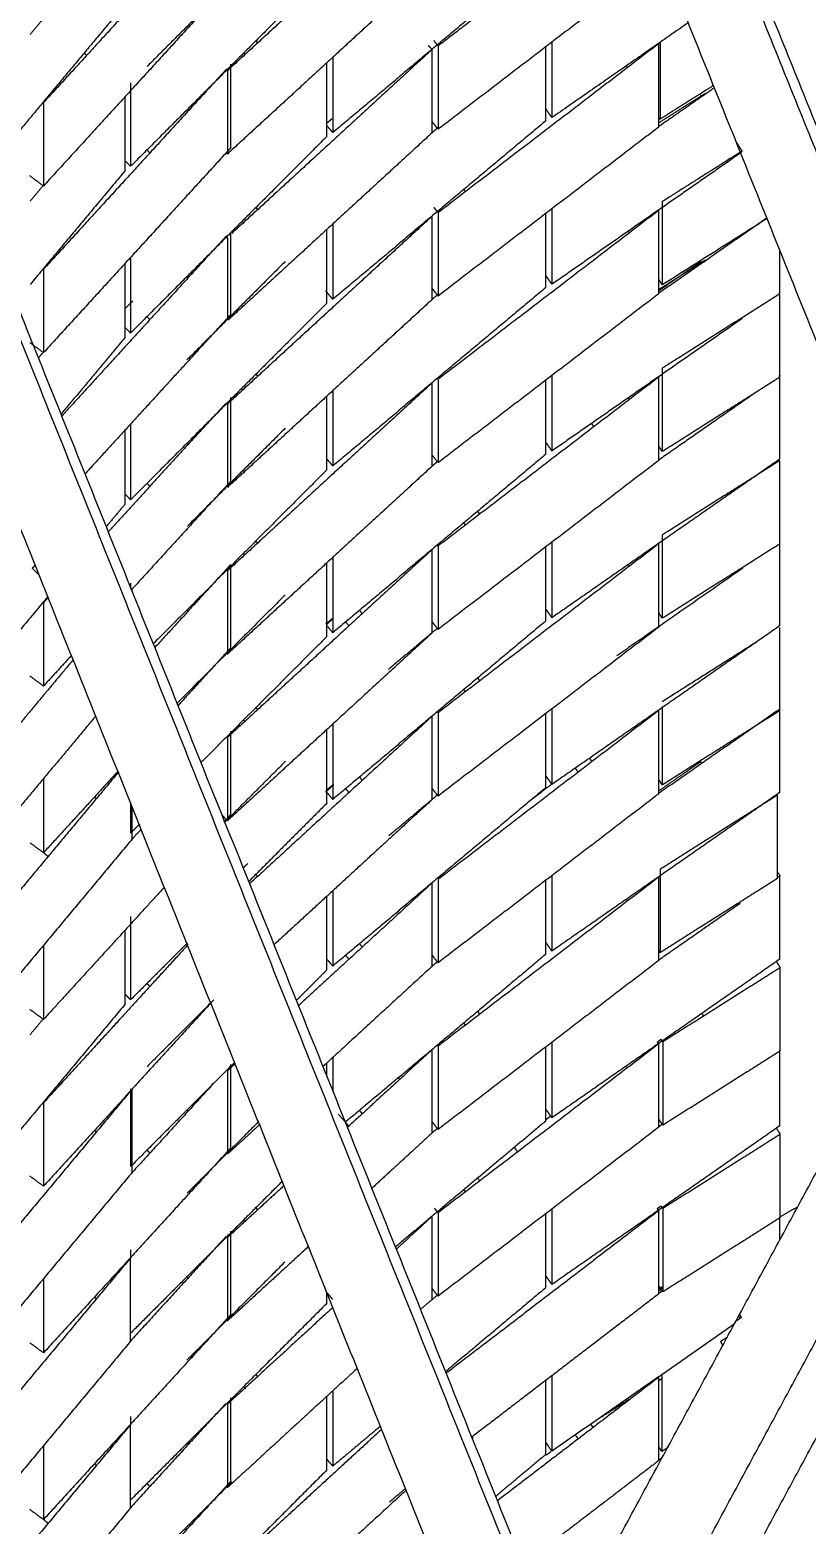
# Model space of a CAD drawing. Header units: millimetres. Extents: x 507.9 to 541, y 40.2 to 69.3.
# Drawn here: x 513.732 to 514.291, y 47.244 to 48.321 of the extents above; entities that cross this region are included whole.
import ezdxf

# ---------------------------------------------------------------- set-up
doc = ezdxf.new("R2010")
doc.units = ezdxf.units.MM
doc.layers.add('Make2D$Visible$Curves', color=7, linetype='Continuous', true_color=0x000000)

msp = doc.modelspace()

# ---------------------------------------------------------------- linework, layer by layer
at = {"layer": 'Make2D$Visible$Curves', "color": 18, "lineweight": -3, "true_color": 0x000000}
for points in [[(513.8054, 49.94098), (513.44819, 49.09725), (513.09099, 48.25351)], [(513.13386, 48.27709), (513.48526, 49.10682), (513.83665, 49.93655)], [(513.14908, 48.24569), (513.50047, 49.07542), (513.85187, 49.90516)], [(514.0581, 48.82684), (514.26215, 48.32125), (514.46621, 47.81566)], [(514.07345, 48.80777), (514.27751, 48.30218), (514.48156, 47.79659)], [(514.4339, 47.75914), (514.22471, 48.27856), (514.01552, 48.79798)], [(513.5639, 48.49888), (513.83715, 47.81827), (514.11039, 47.13766)], [(514.07804, 47.08119), (513.79968, 47.77564), (513.52132, 48.47009)], [(513.58407, 48.4678), (513.85491, 47.79319), (514.12576, 47.11857)], [(514.02138, 48.42643), (513.94772, 48.3588), (513.87406, 48.29117)], [(514.16883, 48.4186), (514.09726, 48.36379), (514.0257, 48.30898)], [(513.8732, 48.41211), (513.80744, 48.34014), (513.74168, 48.26817)], [(513.91569, 48.39384), (513.86599, 48.34404), (513.81628, 48.29423)], [(514.10322, 48.37506), (514.02656, 48.31084), (513.9499, 48.24663)], [(513.94569, 48.3639), (513.87505, 48.29312), (513.80441, 48.22234)], [(514.02138, 48.36643), (513.94772, 48.2988), (513.87406, 48.23117)], [(514.18448, 48.37059), (514.10509, 48.30978), (514.0257, 48.24898)], [(513.87659, 48.35582), (513.80914, 48.28199), (513.74168, 48.20817)], [(513.80047, 48.33925), (513.74491, 48.27265), (513.68936, 48.20606)], [(513.74109, 48.32807), (513.73653, 48.32261), (513.73197, 48.31714)], [(514.20573, 48.32568), (514.15669, 48.29154), (514.10765, 48.2574)], [(513.89584, 48.31117), (513.89528, 48.31184), (513.89472, 48.3125)], [(514.01861, 48.30946), (514.02, 48.30794), (514.02138, 48.30643)], [(514.0257, 48.30898), (514.02424, 48.31089), (514.02277, 48.3128)], [(514.18448, 48.31059), (514.10509, 48.24978), (514.0257, 48.18898)], [(514.0257, 48.30898), (514.0257, 48.27898), (514.0257, 48.24898)], [(514.10322, 48.25506), (514.10322, 48.2817), (514.10322, 48.30835)], [(514.10765, 48.31174), (514.10765, 48.28457), (514.10765, 48.2574)], [(514.18448, 48.25059), (514.18448, 48.28059), (514.18448, 48.31059)], [(514.18552, 48.31182), (514.18552, 48.28403), (514.18552, 48.25624)], [(513.77096, 48.30387), (513.7719, 48.30308), (513.77285, 48.30229)], [(514.02138, 48.30643), (513.94928, 48.24023), (513.87718, 48.17403)], [(513.88569, 48.30378), (513.8862, 48.30328), (513.8867, 48.30278)], [(513.94569, 48.2439), (513.94569, 48.27042), (513.94569, 48.29694)], [(513.9499, 48.30084), (513.9499, 48.27374), (513.9499, 48.24663)], [(514.02138, 48.24643), (514.02138, 48.27643), (514.02138, 48.30643)], [(513.8732, 48.29211), (513.80746, 48.22016), (513.74171, 48.1482)], [(513.87406, 48.29117), (513.87363, 48.29164), (513.8732, 48.29211)], [(513.87406, 48.29117), (513.87406, 48.26117), (513.87406, 48.23117)], [(513.87659, 48.23582), (513.87659, 48.26582), (513.87659, 48.29582)], [(514.16201, 48.29338), (514.1616, 48.29403), (514.16119, 48.29467)], [(513.7497, 48.27695), (513.74937, 48.27728), (513.74904, 48.2776)], [(513.80441, 48.28234), (513.80441, 48.25234), (513.80441, 48.22234)], [(514.22471, 48.27889), (514.20448, 48.26481), (514.18426, 48.25073)], [(514.18466, 48.25379), (514.20136, 48.26436), (514.21806, 48.27494)], [(514.22394, 48.28057), (514.20473, 48.26841), (514.18552, 48.25624)], [(514.21806, 48.27494), (514.21821, 48.2747), (514.21836, 48.27447)], [(513.74168, 48.26817), (513.74168, 48.23845), (513.74168, 48.20874)], [(513.80047, 48.21925), (513.80047, 48.24601), (513.80047, 48.27278)], [(514.10765, 48.2574), (514.10543, 48.26058), (514.10322, 48.26376)], [(514.21466, 48.27374), (514.21509, 48.27312), (514.21552, 48.2725)], [(513.10106, 48.25327), (513.43227, 47.39569), (513.76349, 46.53811)], [(513.84572, 48.26203), (513.84532, 48.26248), (513.84491, 48.26292)], [(513.94569, 48.25356), (513.94781, 48.25533), (513.94992, 48.25709)], [(514.10322, 48.25506), (514.02656, 48.19084), (513.9499, 48.12663)], [(514.02516, 48.24968), (514.02345, 48.25192), (514.02174, 48.25415)], [(514.18552, 48.25624), (514.185, 48.25707), (514.18448, 48.25789)], [(513.94569, 48.2439), (513.87505, 48.17312), (513.80441, 48.10234)], [(514.02138, 48.24643), (513.94798, 48.17904), (513.87457, 48.11164)], [(513.9499, 48.24663), (513.9478, 48.24914), (513.94569, 48.25165)], [(514.0259, 48.25029), (514.02339, 48.24819), (514.02088, 48.24609)], [(514.18448, 48.25059), (514.10509, 48.18978), (514.0257, 48.12898)], [(513.11648, 48.23429), (513.44769, 47.37671), (513.77891, 46.51913)], [(513.87659, 48.23582), (513.80917, 48.16203), (513.74175, 48.08824)], [(513.81824, 48.23196), (513.81723, 48.23307), (513.81622, 48.23417)], [(513.87406, 48.23117), (513.87363, 48.23164), (513.8732, 48.23211)], [(514.24398, 48.23231), (514.17581, 48.18485), (514.10765, 48.1374)], [(514.24446, 48.2333), (514.21577, 48.21512), (514.18707, 48.19695)], [(514.24033, 48.23976), (514.24239, 48.23652), (514.24444, 48.23328)], [(513.80441, 48.22234), (513.80244, 48.22431), (513.80047, 48.22628)], [(513.74168, 48.20817), (513.73682, 48.21178), (513.73196, 48.21539)], [(513.80047, 48.21925), (513.7663, 48.17829), (513.73213, 48.13733)], [(513.74153, 48.2086), (513.73675, 48.20287), (513.73197, 48.19714)], [(514.04415, 48.20558), (514.04478, 48.20482), (514.04541, 48.20407)], [(513.89584, 48.19117), (513.89521, 48.19192), (513.89457, 48.19268)], [(514.0257, 48.18898), (514.02426, 48.19086), (514.02282, 48.19273)], [(514.0257, 48.18898), (514.0257, 48.15943), (514.0257, 48.12988)], [(514.18448, 48.19059), (514.10533, 48.12997), (514.02618, 48.06934)], [(514.10765, 48.19174), (514.10765, 48.16457), (514.10765, 48.1374)], [(514.18433, 48.19078), (514.1844, 48.19069), (514.18448, 48.19059)], [(514.18448, 48.13059), (514.18448, 48.16059), (514.18448, 48.19059)], [(514.18707, 48.19695), (514.18707, 48.16695), (514.18707, 48.13695)], [(514.02138, 48.18643), (513.94772, 48.1188), (513.87406, 48.05117)], [(513.9499, 48.1808), (513.9499, 48.15371), (513.9499, 48.12663)], [(514.02138, 48.12643), (514.02138, 48.15643), (514.02138, 48.18643)], [(514.10322, 48.13506), (514.10322, 48.1617), (514.10322, 48.18835)], [(514.26242, 48.18514), (514.22365, 48.15815), (514.18488, 48.13116)], [(514.26259, 48.18477), (514.22483, 48.16086), (514.18707, 48.13695)], [(513.87349, 48.17242), (513.81417, 48.1075), (513.75485, 48.04258)], [(513.87406, 48.17117), (513.87363, 48.17164), (513.8732, 48.17211)], [(513.87406, 48.17117), (513.87406, 48.14173), (513.87406, 48.1123)], [(513.87659, 48.11582), (513.87659, 48.14524), (513.87659, 48.17466)], [(513.94569, 48.1239), (513.94569, 48.15042), (513.94569, 48.17694)], [(514.16335, 48.17441), (514.16297, 48.17502), (514.16258, 48.17564)], [(513.7497, 48.15695), (513.74947, 48.15717), (513.74924, 48.1574)], [(513.80441, 48.15683), (513.80441, 48.12958), (513.80441, 48.10234)], [(514.27179, 48.13167), (514.27179, 48.14666), (514.27179, 48.16166)], [(513.74168, 48.14817), (513.74152, 48.14829), (513.74137, 48.1484)], [(513.74168, 48.14817), (513.74168, 48.11849), (513.74168, 48.08881)], [(513.80047, 48.09925), (513.80047, 48.12588), (513.80047, 48.15251)], [(513.91569, 48.15384), (513.8803, 48.11838), (513.84491, 48.08292)], [(514.18461, 48.13282), (514.19964, 48.14328), (514.21466, 48.15374)], [(514.18486, 48.13392), (514.20146, 48.14443), (514.21806, 48.15494)], [(514.21466, 48.15374), (514.2149, 48.15339), (514.21514, 48.15305)], [(514.21806, 48.15494), (514.21821, 48.1547), (514.21836, 48.15447)], [(513.84572, 48.14203), (513.84532, 48.14248), (513.84491, 48.14292)], [(514.10322, 48.13506), (514.02656, 48.07084), (513.9499, 48.00663)], [(514.0257, 48.12898), (514.02354, 48.13179), (514.02138, 48.13461)], [(514.10765, 48.1374), (514.10543, 48.14058), (514.10322, 48.14376)], [(514.18707, 48.13695), (514.18578, 48.139), (514.18448, 48.14105)], [(513.80058, 48.12006), (513.80325, 48.12274), (513.80592, 48.12541)], [(513.94569, 48.1239), (513.87505, 48.05312), (513.80441, 47.98234)], [(514.02138, 48.12643), (513.94772, 48.0588), (513.87406, 47.99117)], [(513.9499, 48.12663), (513.94733, 48.1297), (513.94475, 48.13277)], [(514.02609, 48.13045), (514.02372, 48.12847), (514.02136, 48.12649)], [(514.18448, 48.13059), (514.10509, 48.06978), (514.0257, 48.00898)], [(514.27156, 48.13045), (514.22932, 48.1037), (514.18707, 48.07695)], [(514.27179, 48.13167), (514.27143, 48.13141), (514.27107, 48.13116)], [(514.27156, 48.07045), (514.27156, 48.10045), (514.27156, 48.13045)], [(513.87659, 48.11582), (513.82409, 48.05836), (513.77159, 48.0009)], [(513.81834, 48.11186), (513.81728, 48.11302), (513.81622, 48.11417)], [(513.80441, 48.10234), (513.80244, 48.10431), (513.80047, 48.10628)], [(513.8736, 48.11167), (513.87343, 48.11186), (513.87325, 48.11205)], [(514.24477, 48.11286), (514.17621, 48.06513), (514.10765, 48.0174)], [(513.74168, 48.08817), (513.7368, 48.0918), (513.73192, 48.09542)], [(513.80047, 48.09925), (513.77737, 48.07156), (513.75427, 48.04387)], [(513.74086, 48.08779), (513.73945, 48.0861), (513.73804, 48.08441)], [(513.89584, 48.07117), (513.89521, 48.07192), (513.89457, 48.07268)], [(514.18448, 48.07059), (514.10514, 48.00982), (514.0258, 47.94905)], [(514.10765, 48.07174), (514.10765, 48.04457), (514.10765, 48.0174)], [(514.18448, 48.01059), (514.18448, 48.04059), (514.18448, 48.07059)], [(514.18707, 48.07695), (514.18707, 48.04695), (514.18707, 48.01695)], [(514.27156, 48.07045), (514.22932, 48.0437), (514.18707, 48.01695)], [(514.27179, 48.07167), (514.27143, 48.07141), (514.27107, 48.07116)], [(514.27179, 48.01167), (514.27179, 48.04105), (514.27179, 48.07043)], [(514.02138, 48.06643), (513.94782, 47.99889), (513.87426, 47.93135)], [(513.9499, 48.0608), (513.9499, 48.03371), (513.9499, 48.00663)], [(514.02138, 48.00643), (514.02138, 48.03643), (514.02138, 48.06643)], [(514.0257, 48.06898), (514.02543, 48.06933), (514.02516, 48.06968)], [(514.0257, 48.06898), (514.0257, 48.03898), (514.0257, 48.00898)], [(514.10322, 48.01506), (514.10322, 48.0417), (514.10322, 48.06835)], [(514.25513, 48.06007), (514.21994, 48.03557), (514.18475, 48.01107)], [(513.87283, 48.0517), (513.83058, 48.00546), (513.78833, 47.95922)], [(513.87406, 48.05117), (513.87383, 48.05142), (513.8736, 48.05167)], [(513.87406, 48.05117), (513.87406, 48.02146), (513.87406, 47.99174)], [(513.87659, 47.99582), (513.87659, 48.02582), (513.87659, 48.05582)], [(513.94569, 48.0039), (513.94569, 48.03044), (513.94569, 48.05699)], [(514.16335, 48.05441), (514.16297, 48.05502), (514.16258, 48.05564)], [(513.80047, 47.97925), (513.80047, 48.00599), (513.80047, 48.03273)], [(513.80441, 48.03683), (513.80441, 48.00958), (513.80441, 47.98234)], [(513.91569, 48.03384), (513.88048, 47.99856), (513.84527, 47.96327)], [(514.13777, 48.03481), (514.13699, 48.03605), (514.13621, 48.03728)], [(513.84572, 48.02203), (513.84534, 48.02246), (513.84495, 48.02288)], [(514.10765, 48.0174), (514.10543, 48.02058), (514.10322, 48.02376)], [(514.18707, 48.01695), (514.18578, 48.019), (514.18448, 48.02105)], [(514.02138, 48.00643), (513.94772, 47.9388), (513.87406, 47.87117)], [(513.9499, 48.00663), (513.9478, 48.00914), (513.94569, 48.01165)], [(514.10322, 48.01506), (514.02656, 47.95084), (513.9499, 47.88663)], [(514.026, 48.01037), (514.02367, 48.00843), (514.02135, 48.00648)], [(514.02516, 48.00968), (514.02327, 48.01215), (514.02138, 48.01461)], [(514.18448, 48.01059), (514.10509, 47.94978), (514.0257, 47.88898)], [(514.27179, 48.01167), (514.18972, 47.95453), (514.10765, 47.8974)], [(514.27156, 48.01045), (514.22932, 47.9837), (514.18707, 47.95695)], [(514.27156, 47.95045), (514.27156, 47.98045), (514.27156, 48.01045)], [(513.87659, 47.99582), (513.84068, 47.95651), (513.80476, 47.91721)], [(513.94569, 48.0039), (513.88333, 47.94141), (513.82096, 47.87892)], [(513.80441, 47.98234), (513.80244, 47.98431), (513.80047, 47.98628)], [(513.81824, 47.99196), (513.81723, 47.99307), (513.81622, 47.99417)], [(513.80047, 47.97925), (513.79363, 47.97105), (513.78679, 47.96286)], [(514.05578, 47.97191), (514.05503, 47.97298), (514.05428, 47.97406)], [(514.04415, 47.96558), (514.04478, 47.96482), (514.04541, 47.96407)], [(513.89584, 47.95117), (513.89521, 47.95192), (513.89457, 47.95268)], [(514.10765, 47.95174), (514.10765, 47.92457), (514.10765, 47.8974)], [(514.18707, 47.95695), (514.18707, 47.92695), (514.18707, 47.89695)], [(514.02138, 47.94643), (513.94772, 47.8788), (513.87406, 47.81117)], [(513.88569, 47.94378), (513.8862, 47.94328), (513.8867, 47.94278)], [(514.02138, 47.88643), (514.02138, 47.91643), (514.02138, 47.94643)], [(514.0257, 47.94898), (514.02543, 47.94933), (514.02516, 47.94968)], [(514.18448, 47.95059), (514.10509, 47.88978), (514.0257, 47.82898)], [(514.0257, 47.94898), (514.0257, 47.91936), (514.0257, 47.88974)], [(514.10322, 47.89506), (514.10322, 47.9217), (514.10322, 47.94835)], [(514.18448, 47.89059), (514.18448, 47.92059), (514.18448, 47.95059)], [(514.27156, 47.95045), (514.22932, 47.9237), (514.18707, 47.89695)], [(514.27179, 47.89167), (514.27179, 47.92113), (514.27179, 47.95059)], [(513.73363, 47.93298), (513.73485, 47.93421), (513.73608, 47.93543)], [(513.73859, 47.92803), (513.73611, 47.93051), (513.73363, 47.93298)], [(513.87659, 47.93582), (513.8492, 47.90584), (513.82181, 47.87586)], [(513.87406, 47.93117), (513.87395, 47.93129), (513.87383, 47.93142)], [(513.87406, 47.93117), (513.87406, 47.90117), (513.87406, 47.87117)], [(513.87659, 47.87582), (513.87659, 47.90524), (513.87659, 47.93466)], [(513.94569, 47.8839), (513.94569, 47.91057), (513.94569, 47.93723)], [(513.9499, 47.9408), (513.9499, 47.91371), (513.9499, 47.88663)], [(514.24514, 47.93311), (514.19974, 47.90151), (514.15434, 47.86991)], [(514.16335, 47.93441), (514.16297, 47.93502), (514.16258, 47.93564)], [(514.24444, 47.93328), (514.24458, 47.93305), (514.24473, 47.93283)], [(513.80441, 47.92234), (513.80441, 47.92066), (513.80441, 47.91899)], [(513.74482, 47.91255), (513.70859, 47.86911), (513.67235, 47.82567)], [(513.74511, 47.91192), (513.74339, 47.91005), (513.74168, 47.90817)], [(513.80545, 47.91639), (513.80545, 47.91718), (513.80545, 47.91796)], [(513.91569, 47.91384), (513.87675, 47.87483), (513.83781, 47.83581)], [(513.74168, 47.90817), (513.74168, 47.87817), (513.74168, 47.84817)], [(513.84572, 47.90203), (513.84532, 47.90248), (513.84491, 47.90292)], [(513.9711, 47.90026), (513.97014, 47.90152), (513.96917, 47.90278)], [(514.10765, 47.8974), (514.10543, 47.90058), (514.10322, 47.90376)], [(514.18707, 47.89695), (514.18578, 47.899), (514.18448, 47.90105)], [(513.94504, 47.89301), (513.94753, 47.8951), (513.95002, 47.89718)], [(513.9499, 47.88663), (513.9478, 47.88914), (513.94569, 47.89165)], [(513.94572, 47.89272), (513.94791, 47.89473), (513.95011, 47.89675)], [(514.10322, 47.89506), (514.02656, 47.83084), (513.9499, 47.76663)], [(513.95906, 47.89431), (513.96033, 47.89293), (513.9616, 47.89154)], [(514.02607, 47.89044), (514.00799, 47.87529), (513.98991, 47.86015)], [(514.0257, 47.88898), (514.02354, 47.89179), (514.02138, 47.89461)], [(514.18448, 47.89059), (514.10509, 47.82978), (514.0257, 47.76898)], [(514.27179, 47.89167), (514.18972, 47.83453), (514.10765, 47.7774)], [(514.27156, 47.83045), (514.27156, 47.86045), (514.27156, 47.89045)], [(513.94569, 47.8839), (513.90036, 47.83848), (513.85503, 47.79306)], [(514.02138, 47.88643), (513.94772, 47.8188), (513.87406, 47.75117)], [(514.25478, 47.87983), (514.22093, 47.85839), (514.18707, 47.83695)], [(513.76317, 47.86729), (513.72025, 47.81584), (513.67733, 47.76439)], [(513.76184, 47.87023), (513.75176, 47.8592), (513.74168, 47.84817)], [(513.87659, 47.87582), (513.85757, 47.855), (513.83855, 47.83418)], [(513.87406, 47.87117), (513.87385, 47.8714), (513.87363, 47.87164)], [(513.74168, 47.84817), (513.7368, 47.8518), (513.73192, 47.85542)], [(514.04415, 47.84558), (514.04478, 47.84482), (514.04541, 47.84407)], [(514.05573, 47.85198), (514.055, 47.85302), (514.05428, 47.85406)], [(514.18707, 47.83344), (514.18707, 47.80519), (514.18707, 47.77695)], [(513.77939, 47.82673), (513.72836, 47.76556), (513.67733, 47.70439)], [(513.88569, 47.82378), (513.8862, 47.82328), (513.8867, 47.82278)], [(514.02138, 47.82643), (513.95569, 47.76612), (513.89, 47.7058)], [(513.89584, 47.83117), (513.89521, 47.83192), (513.89457, 47.83268)], [(514.02138, 47.76643), (514.02138, 47.79643), (514.02138, 47.82643)], [(514.0257, 47.82898), (514.02543, 47.82933), (514.02516, 47.82968)], [(514.0257, 47.82898), (514.0257, 47.79898), (514.0257, 47.76898)], [(514.18448, 47.83059), (514.10525, 47.7699), (514.02602, 47.70922)], [(514.10322, 47.77506), (514.10322, 47.8017), (514.10322, 47.82835)], [(514.10765, 47.83174), (514.10765, 47.80465), (514.10765, 47.77756)], [(514.27179, 47.83167), (514.22807, 47.80123), (514.18434, 47.77079)], [(514.18448, 47.77059), (514.18448, 47.80059), (514.18448, 47.83059)], [(514.27156, 47.83045), (514.22932, 47.8037), (514.18707, 47.77695)], [(514.27179, 47.77167), (514.27179, 47.80101), (514.27179, 47.83036)], [(513.87406, 47.81117), (513.87383, 47.81142), (513.8736, 47.81167)], [(513.87659, 47.75582), (513.87659, 47.78582), (513.87659, 47.81582)], [(513.94569, 47.7639), (513.94569, 47.79042), (513.94569, 47.81694)], [(513.9499, 47.8208), (513.9499, 47.79371), (513.9499, 47.76663)], [(513.87406, 47.81117), (513.87406, 47.78117), (513.87406, 47.75117)], [(514.20467, 47.20466), (514.36685, 47.50482), (514.52903, 47.80499)], [(513.91582, 47.79397), (513.89404, 47.77214), (513.87226, 47.75032)], [(514.13649, 47.79367), (514.13566, 47.79499), (514.13482, 47.79632)], [(514.18484, 47.77298), (514.19975, 47.78336), (514.21466, 47.79374)], [(514.21466, 47.79374), (514.21509, 47.79312), (514.21552, 47.7925)], [(514.236, 47.19243), (514.39798, 47.49223), (514.55996, 47.79202)], [(513.79561, 47.78617), (513.73647, 47.71528), (513.67733, 47.64439)], [(513.7953, 47.78685), (513.76849, 47.75751), (513.74168, 47.72817)], [(513.74168, 47.78152), (513.74168, 47.75485), (513.74168, 47.72817)], [(513.9711, 47.78026), (513.97017, 47.78148), (513.96924, 47.78269)], [(514.10765, 47.7774), (514.10543, 47.78058), (514.10322, 47.78376)], [(514.12438, 47.78905), (514.12547, 47.78764), (514.12655, 47.78622)], [(514.18707, 47.77695), (514.18578, 47.779), (514.18448, 47.78105)], [(513.94479, 47.77186), (513.94769, 47.77453), (513.95059, 47.77719)], [(513.94532, 47.77325), (513.94777, 47.77529), (513.95021, 47.77734)], [(513.9499, 47.76663), (513.9478, 47.76914), (513.94569, 47.77165)], [(514.10322, 47.77506), (514.02656, 47.71084), (513.9499, 47.64663)], [(513.95906, 47.77431), (513.96033, 47.77293), (513.9616, 47.77154)], [(514.02587, 47.77026), (514.00805, 47.75534), (513.99024, 47.74042)], [(514.0257, 47.76898), (514.02354, 47.77179), (514.02138, 47.77461)], [(514.18448, 47.77059), (514.10509, 47.70978), (514.0257, 47.64898)], [(514.09296, 47.76646), (514.1005, 47.77223), (514.10804, 47.778)], [(514.27179, 47.77167), (514.18972, 47.71453), (514.10765, 47.6574)], [(514.27001, 47.76974), (514.22776, 47.74299), (514.18552, 47.71624)], [(514.27001, 47.70974), (514.27001, 47.73974), (514.27001, 47.76974)], [(513.77971, 47.767), (513.77904, 47.76766), (513.77837, 47.76833)], [(513.80441, 47.76382), (513.80441, 47.75308), (513.80441, 47.74234)], [(513.80545, 47.73796), (513.80545, 47.7496), (513.80545, 47.76124)], [(513.94569, 47.7639), (513.91759, 47.73574), (513.88948, 47.70758)], [(514.02138, 47.76643), (513.96449, 47.7142), (513.9076, 47.66196)], [(513.8109, 47.74884), (513.80766, 47.74559), (513.80441, 47.74234)], [(513.87406, 47.75117), (513.87204, 47.75338), (513.87001, 47.75558)], [(513.87659, 47.75582), (513.87405, 47.75303), (513.87151, 47.75025)], [(514.11194, 47.15387), (514.27444, 47.45462), (514.43693, 47.75537)], [(513.80545, 47.73796), (513.74139, 47.66118), (513.67733, 47.58439)], [(513.81203, 47.74516), (513.80866, 47.74148), (513.8053, 47.73779)], [(513.74168, 47.72817), (513.73684, 47.73176), (513.73201, 47.73536)], [(513.742, 47.72803), (513.74351, 47.72677), (513.74501, 47.72552)], [(513.88554, 47.71746), (513.88711, 47.71891), (513.88868, 47.72035)], [(514.18552, 47.71624), (514.18552, 47.68624), (514.18552, 47.65624)], [(513.89584, 47.71117), (513.89521, 47.71192), (513.89457, 47.71268)], [(514.02138, 47.70643), (513.97329, 47.66228), (513.9252, 47.61812)], [(514.02138, 47.64643), (514.02138, 47.67643), (514.02138, 47.70643)], [(514.18448, 47.71059), (514.10509, 47.64978), (514.0257, 47.58898)], [(514.0257, 47.70898), (514.0257, 47.67941), (514.0257, 47.64985)], [(514.10322, 47.65506), (514.10322, 47.6817), (514.10322, 47.70835)], [(514.10765, 47.71174), (514.10765, 47.68457), (514.10765, 47.6574)], [(514.18436, 47.71074), (514.18442, 47.71067), (514.18448, 47.71059)], [(514.18448, 47.65059), (514.18448, 47.68059), (514.18448, 47.71059)], [(514.27001, 47.70974), (514.22776, 47.68299), (514.18552, 47.65624)], [(514.27179, 47.71167), (514.27074, 47.71093), (514.26969, 47.7102)], [(514.27025, 47.71387), (514.27102, 47.71277), (514.27179, 47.71167)], [(514.27179, 47.65167), (514.27179, 47.68167), (514.27179, 47.71167)], [(513.82876, 47.70347), (513.78522, 47.65582), (513.74168, 47.60817)], [(513.94569, 47.6439), (513.94569, 47.67042), (513.94569, 47.69694)], [(513.9499, 47.7008), (513.9499, 47.67371), (513.9499, 47.64663)], [(514.16209, 47.69324), (514.16185, 47.69363), (514.1616, 47.69402)], [(514.24305, 47.69166), (514.21359, 47.67115), (514.18413, 47.65064)], [(513.80047, 47.61925), (513.80047, 47.64588), (513.80047, 47.67251)], [(513.80441, 47.68234), (513.80441, 47.65234), (513.80441, 47.62234)], [(513.84549, 47.66178), (513.79359, 47.60498), (513.74168, 47.54817)], [(513.74168, 47.66152), (513.74168, 47.63501), (513.74168, 47.6085)], [(513.84475, 47.66276), (513.82458, 47.64255), (513.80441, 47.62234)], [(513.84572, 47.66203), (513.84532, 47.66248), (513.84491, 47.66292)], [(513.9711, 47.66026), (513.97014, 47.66152), (513.96917, 47.66278)], [(514.10765, 47.6574), (514.10554, 47.66043), (514.10342, 47.66347)], [(513.9499, 47.64663), (513.9478, 47.64914), (513.94569, 47.65165)], [(513.94997, 47.65662), (513.95003, 47.65668), (513.95009, 47.65673)], [(514.10322, 47.65506), (514.03107, 47.59462), (513.95892, 47.53419)], [(513.95906, 47.65431), (513.96033, 47.65293), (513.9616, 47.65154)], [(514.0257, 47.64898), (514.02354, 47.65179), (514.02138, 47.65461)], [(514.18448, 47.65059), (514.10509, 47.58978), (514.0257, 47.52898)], [(514.27179, 47.65167), (514.18972, 47.59453), (514.10765, 47.5374)], [(514.18552, 47.65624), (514.185, 47.65707), (514.18448, 47.65789)], [(513.94569, 47.6439), (513.9347, 47.63288), (513.9237, 47.62186)], [(514.02138, 47.64643), (513.98213, 47.61039), (513.94287, 47.57435)], [(514.0257, 47.65013), (514.02368, 47.64843), (514.02165, 47.64674)], [(514.27194, 47.64553), (514.2297, 47.61878), (514.18745, 47.59203)], [(514.26937, 47.64958), (514.27066, 47.64755), (514.27194, 47.64553)], [(514.27194, 47.58553), (514.27194, 47.61553), (514.27194, 47.64553)], [(513.81824, 47.63196), (513.81723, 47.63307), (513.81622, 47.63417)], [(513.80047, 47.61925), (513.73641, 47.54246), (513.67235, 47.46567)], [(513.86432, 47.62239), (513.803, 47.55528), (513.74168, 47.48817)], [(513.80441, 47.62234), (513.80244, 47.62431), (513.80047, 47.62628)], [(513.86433, 47.62237), (513.84028, 47.59828), (513.81623, 47.57418)], [(513.74168, 47.60817), (513.7368, 47.6118), (513.73192, 47.61542)], [(513.74099, 47.60796), (513.73648, 47.60255), (513.73197, 47.59714)], [(514.05573, 47.61198), (514.055, 47.61302), (514.05428, 47.61406)], [(514.21524, 47.6129), (514.21603, 47.61176), (514.21682, 47.61063)], [(514.04415, 47.60558), (514.04478, 47.60482), (514.04541, 47.60407)], [(514.02138, 47.58643), (513.99097, 47.55851), (513.96056, 47.53059)], [(514.02138, 47.52643), (514.02138, 47.55643), (514.02138, 47.58643)], [(514.0257, 47.58898), (514.02543, 47.58933), (514.02516, 47.58968)], [(514.18448, 47.59059), (514.10509, 47.52978), (514.0257, 47.46898)], [(514.0257, 47.58898), (514.0257, 47.55898), (514.0257, 47.52898)], [(514.10322, 47.53506), (514.10322, 47.5617), (514.10322, 47.58835)], [(514.10765, 47.59174), (514.10765, 47.56457), (514.10765, 47.5374)], [(514.18341, 47.59199), (514.18394, 47.59129), (514.18448, 47.59059)], [(514.18373, 47.59221), (514.18506, 47.59313), (514.18639, 47.59406)], [(514.18448, 47.53059), (514.18448, 47.56059), (514.18448, 47.59059)], [(514.18745, 47.59203), (514.18684, 47.59299), (514.18624, 47.59395)], [(514.18745, 47.59203), (514.18745, 47.56203), (514.18745, 47.53203)], [(514.27179, 47.53167), (514.27179, 47.55873), (514.27179, 47.58579)], [(513.87938, 47.57746), (513.84242, 47.54042), (513.80545, 47.50338)], [(513.87983, 47.57647), (513.87695, 47.57382), (513.87406, 47.57117)], [(513.87659, 47.51582), (513.87659, 47.54582), (513.87659, 47.57582)], [(513.94569, 47.56707), (513.94569, 47.572), (513.94569, 47.57694)], [(513.9499, 47.5808), (513.9499, 47.5687), (513.9499, 47.5566)], [(514.27194, 47.58553), (514.2297, 47.55878), (514.18745, 47.53203)], [(513.87406, 47.57117), (513.87386, 47.5714), (513.87365, 47.57162)], [(513.87406, 47.57117), (513.87406, 47.54156), (513.87406, 47.51195)], [(513.99808, 47.56504), (513.99763, 47.56563), (513.99717, 47.56623)], [(514.16151, 47.573), (514.16132, 47.57331), (514.16112, 47.57361)], [(513.80545, 47.55796), (513.74139, 47.48118), (513.67733, 47.40439)], [(513.7497, 47.55695), (513.74937, 47.55728), (513.74904, 47.5576)], [(513.80441, 47.55831), (513.80441, 47.53032), (513.80441, 47.50234)], [(513.86428, 47.56235), (513.83478, 47.53005), (513.80527, 47.49776)], [(513.80545, 47.49796), (513.80545, 47.52796), (513.80545, 47.55796)], [(513.74168, 47.54817), (513.74168, 47.51817), (513.74168, 47.48817)], [(513.84572, 47.54203), (513.84532, 47.54248), (513.84491, 47.54292)], [(513.9711, 47.54026), (513.97014, 47.54152), (513.96917, 47.54278)], [(514.10765, 47.5374), (514.10543, 47.54058), (514.10322, 47.54376)], [(513.8966, 47.53471), (513.87084, 47.5089), (513.84508, 47.48309)], [(513.89751, 47.5327), (513.88591, 47.52205), (513.87431, 47.5114)], [(513.95375, 47.54009), (513.95768, 47.53582), (513.9616, 47.53154)], [(514.10322, 47.53506), (514.04922, 47.48983), (513.99523, 47.4446)], [(514.0257, 47.52898), (514.02354, 47.53179), (514.02138, 47.53461)], [(514.10348, 47.53635), (514.10519, 47.53753), (514.10689, 47.53872)], [(514.18745, 47.53203), (514.18597, 47.53438), (514.18448, 47.53673)], [(514.18745, 47.53296), (514.18599, 47.53194), (514.18453, 47.53092)], [(513.77966, 47.52705), (513.77902, 47.52769), (513.77837, 47.52833)], [(514.02138, 47.52643), (513.99981, 47.50663), (513.97824, 47.48682)], [(514.02585, 47.53025), (514.0236, 47.52836), (514.02135, 47.52648)], [(514.18448, 47.53059), (514.10509, 47.46978), (514.0257, 47.40898)], [(514.27179, 47.53167), (514.18972, 47.47453), (514.10765, 47.4174)], [(514.27194, 47.52553), (514.2297, 47.49878), (514.18745, 47.47203)], [(514.2692, 47.52986), (514.27057, 47.52769), (514.27194, 47.52553)], [(514.27194, 47.46553), (514.27194, 47.49553), (514.27194, 47.52553)], [(513.87659, 47.51582), (513.80914, 47.44199), (513.74168, 47.36817)], [(513.81824, 47.51196), (513.81723, 47.51307), (513.81622, 47.51417)], [(514.08297, 47.51284), (514.08182, 47.5145), (514.08066, 47.51616)], [(513.80545, 47.49796), (513.74139, 47.42118), (513.67733, 47.34439)], [(513.74168, 47.48817), (513.73683, 47.49178), (513.73197, 47.49538)], [(513.91381, 47.49195), (513.85911, 47.43715), (513.80441, 47.38234)], [(514.05573, 47.49198), (514.055, 47.49302), (514.05428, 47.49406)], [(513.9148, 47.48857), (513.89443, 47.46987), (513.87406, 47.45117)], [(514.04415, 47.48558), (514.04478, 47.48482), (514.04541, 47.48407)], [(513.89584, 47.47117), (513.89521, 47.47192), (513.89457, 47.47268)], [(514.0257, 47.46898), (514.02441, 47.47067), (514.02311, 47.47235)], [(514.0257, 47.46898), (514.0257, 47.43922), (514.0257, 47.40947)], [(514.18448, 47.47059), (514.10807, 47.41207), (514.03166, 47.35354)], [(514.10322, 47.41506), (514.10322, 47.4417), (514.10322, 47.46835)], [(514.10765, 47.47174), (514.10765, 47.44457), (514.10765, 47.4174)], [(514.18335, 47.47207), (514.18391, 47.47133), (514.18448, 47.47059)], [(514.18351, 47.47206), (514.18488, 47.47301), (514.18626, 47.47397)], [(514.18448, 47.41059), (514.18448, 47.44059), (514.18448, 47.47059)], [(514.18745, 47.47203), (514.18694, 47.47283), (514.18643, 47.47364)], [(514.18745, 47.47203), (514.18745, 47.44203), (514.18745, 47.41203)], [(514.27193, 47.46621), (514.2784, 47.46991), (514.28486, 47.4736)], [(513.88569, 47.46378), (513.8862, 47.46328), (513.8867, 47.46278)], [(514.02138, 47.46643), (514.00866, 47.45475), (513.99593, 47.44306)], [(514.02138, 47.40643), (514.02138, 47.43643), (514.02138, 47.46643)], [(514.27194, 47.46553), (514.2297, 47.43878), (514.18745, 47.41203)], [(514.27179, 47.44972), (514.27179, 47.45755), (514.27179, 47.46538)], [(513.87333, 47.45224), (513.83879, 47.41445), (513.80425, 47.37665)], [(513.87406, 47.45117), (513.87406, 47.42117), (513.87406, 47.39117)], [(513.87659, 47.39582), (513.87659, 47.42582), (513.87659, 47.45582)], [(513.80437, 47.43655), (513.74031, 47.35976), (513.67625, 47.28297)], [(513.80437, 47.37655), (513.80437, 47.40655), (513.80437, 47.43655)], [(513.80441, 47.44234), (513.80441, 47.43944), (513.80441, 47.43655)], [(513.93248, 47.4448), (513.90327, 47.41799), (513.87406, 47.39117)], [(513.9154, 47.43355), (513.88019, 47.39827), (513.84498, 47.36299)], [(513.74168, 47.42152), (513.74168, 47.39485), (513.74168, 47.36817)], [(513.84572, 47.42203), (513.84532, 47.42248), (513.84491, 47.42292)], [(514.0257, 47.40898), (514.02354, 47.41179), (514.02138, 47.41461)], [(514.10322, 47.41506), (514.06711, 47.38481), (514.03101, 47.35457)], [(514.10765, 47.4174), (514.10543, 47.42058), (514.10322, 47.42376)], [(514.18745, 47.41203), (514.18597, 47.41438), (514.18448, 47.41673)], [(514.18456, 47.41279), (514.18613, 47.41388), (514.18771, 47.41498)], [(514.18472, 47.41429), (514.1861, 47.41517), (514.18748, 47.41604)], [(513.77971, 47.40699), (513.77907, 47.40764), (513.77842, 47.40828)], [(513.94569, 47.4039), (513.87505, 47.33312), (513.80441, 47.26234)], [(513.94569, 47.4039), (513.94569, 47.40763), (513.94569, 47.41136)], [(513.9499, 47.40663), (513.94781, 47.40912), (513.94573, 47.4116)], [(514.0257, 47.41013), (514.01935, 47.4048), (514.01299, 47.39948)], [(514.18448, 47.41059), (514.11737, 47.35919), (514.05025, 47.30778)], [(514.18666, 47.4124), (514.18537, 47.41151), (514.18409, 47.41061)], [(513.87659, 47.39582), (513.80914, 47.32199), (513.74168, 47.24817)], [(513.87406, 47.39117), (513.87363, 47.39164), (513.8732, 47.39211)], [(513.94992, 47.40082), (513.91199, 47.36599), (513.87406, 47.33117)], [(514.01337, 47.39907), (514.0133, 47.39901), (514.01323, 47.39895)], [(514.2435, 47.39315), (514.24189, 47.39214), (514.24029, 47.39112)], [(514.24196, 47.39451), (514.24253, 47.3937), (514.24309, 47.39289)], [(514.24265, 47.39579), (514.24337, 47.39466), (514.24409, 47.39353)], [(514.23918, 47.38896), (514.17341, 47.34318), (514.10765, 47.2974)], [(513.80437, 47.37655), (513.74042, 47.29989), (513.67647, 47.22323)], [(513.74168, 47.36817), (513.7368, 47.3718), (513.73192, 47.37542)], [(514.23069, 47.37365), (514.22988, 47.37506), (514.22907, 47.37647)], [(514.22926, 47.37659), (514.23165, 47.37811), (514.23404, 47.37962)], [(513.9675, 47.35696), (513.92078, 47.31406), (513.87406, 47.27117)], [(513.89584, 47.35117), (513.89521, 47.35192), (513.89457, 47.35268)], [(514.18448, 47.35059), (514.12646, 47.30615), (514.06844, 47.26171)], [(514.10765, 47.35174), (514.10765, 47.32475), (514.10765, 47.29777)], [(514.18448, 47.29059), (514.18448, 47.32059), (514.18448, 47.35059)], [(514.1849, 47.3485), (514.18599, 47.34919), (514.18708, 47.34988)], [(514.18672, 47.35245), (514.18672, 47.32482), (514.18672, 47.2972)], [(513.88569, 47.34378), (513.88636, 47.34312), (513.88702, 47.34246)], [(513.9499, 47.3408), (513.9499, 47.31371), (513.9499, 47.28663)], [(514.10322, 47.29506), (514.10322, 47.3217), (514.10322, 47.34835)], [(513.87282, 47.33168), (513.83853, 47.29416), (513.80425, 47.25665)], [(513.87406, 47.33117), (513.87383, 47.33142), (513.8736, 47.33167)], [(513.87406, 47.33117), (513.87406, 47.30146), (513.87406, 47.27176)], [(513.87659, 47.27582), (513.87659, 47.30582), (513.87659, 47.33582)], [(513.94569, 47.2839), (513.94569, 47.31042), (513.94569, 47.33694)], [(514.14248, 47.32164), (514.15291, 47.32824), (514.16334, 47.33485)], [(514.16301, 47.33464), (514.16273, 47.33509), (514.16244, 47.33554)], [(513.80441, 47.32234), (513.80441, 47.31968), (513.80441, 47.31703)], [(514.13727, 47.31443), (514.13648, 47.31568), (514.1357, 47.31693)], [(513.80421, 47.31634), (513.74016, 47.23957), (513.67612, 47.1628)], [(513.80424, 47.25638), (513.80424, 47.28638), (513.80424, 47.31638)], [(513.98512, 47.31313), (513.92959, 47.26215), (513.87406, 47.21117)], [(513.98453, 47.31564), (513.96721, 47.30113), (513.9499, 47.28663)], [(514.05051, 47.30777), (514.05051, 47.30688), (514.05051, 47.30598)], [(514.12438, 47.30905), (514.12547, 47.30764), (514.12655, 47.30622)], [(513.74168, 47.3014), (513.74168, 47.27523), (513.74168, 47.24905)], [(513.84572, 47.30203), (513.84537, 47.30242), (513.84501, 47.30281)], [(514.10322, 47.29506), (514.08533, 47.28008), (514.06745, 47.2651)], [(514.10765, 47.2974), (514.10553, 47.30045), (514.10341, 47.30349)], [(514.10358, 47.29459), (514.10534, 47.29594), (514.10711, 47.29729)], [(514.18672, 47.2972), (514.1856, 47.29897), (514.18448, 47.30074)], [(514.19114, 47.3), (514.18893, 47.2986), (514.18672, 47.2972)], [(513.77972, 47.28699), (513.77905, 47.28766), (513.77837, 47.28833)], [(513.9499, 47.28663), (513.9478, 47.28914), (513.94569, 47.29165)], [(514.18448, 47.29059), (514.13561, 47.25316), (514.08675, 47.21573)], [(514.18687, 47.29255), (514.18568, 47.29172), (514.18449, 47.2909)], [(513.87659, 47.27582), (513.80914, 47.20199), (513.74168, 47.12817)], [(513.94569, 47.2839), (513.87505, 47.21312), (513.80441, 47.14234)], [(513.87718, 47.27526), (513.8408, 47.2388), (513.80441, 47.20234)], [(513.81824, 47.27196), (513.81723, 47.27307), (513.81622, 47.27417)], [(513.87406, 47.27117), (513.87363, 47.27164), (513.8732, 47.27211)], [(514.00279, 47.26936), (513.93854, 47.21037), (513.87428, 47.15137)], [(514.00227, 47.2705), (513.99638, 47.26557), (513.99049, 47.26064)], [(513.80424, 47.25638), (513.74043, 47.17989), (513.67662, 47.1034)], [(513.74168, 47.24817), (513.73681, 47.25179), (513.73193, 47.25541)], [(513.74188, 47.24813), (513.74348, 47.24679), (513.74508, 47.24546)]]:
    msp.add_open_spline(points, degree=2, dxfattribs=at)

doc.saveas('drawing.dxf')
